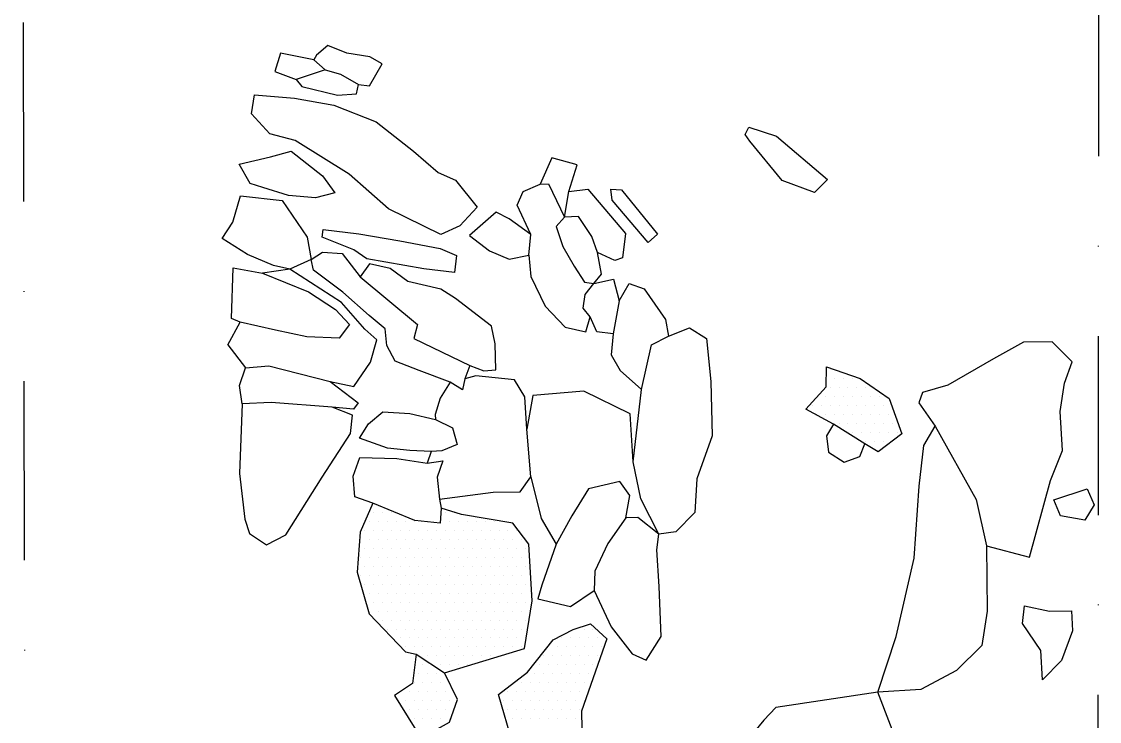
# Model space of a CAD drawing. Header units: metres. Extents: x 200 to 350, y -1656 to -1320.
# Drawn here: x 199.5 to 350.1, y -1534.2 to -1436.4 of the extents above; entities that cross this region are included whole.
import ezdxf

# ---------------------------------------------------------------- set-up
doc = ezdxf.new("R2010")
doc.units = ezdxf.units.M
doc.header["$LTSCALE"] = 25
doc.header["$MEASUREMENT"] = 0
doc.linetypes.add('STRICHPUNKTX2', pattern=[2, 1, -0.5, 0, -0.5])
doc.layers.get('0').update_dxf_attribs({"linetype": 'CONTINUOUS'})
for name, color, linetype in [('GRABUNGSGRENZE', 3, 'STRICHPUNKTX2'), ('STEINE', 4, 'CONTINUOUS'), ('STEINESCHRAFF', 4, 'CONTINUOUS')]:
    doc.layers.add(name, color=color, linetype=linetype)

# ---------------------------------------------------------------- blocks, each defined once
blk = doc.blocks.new('*X1')
at = {"color": 0}
for p, q in [((312.5, -1485), (312.5, -1485)), ((313.125, -1486.25), (313.125, -1486.25)), ((314.375, -1486.25), (314.375, -1486.25)), ((315.625, -1486.25), (315.625, -1486.25)), ((312.5, -1487.5), (312.5, -1487.5)), ((313.75, -1487.5), (313.75, -1487.5)), ((315, -1487.5), (315, -1487.5)), ((316.25, -1487.5), (316.25, -1487.5)), ((317.5, -1487.5), (317.5, -1487.5)), ((311.875, -1488.75), (311.875, -1488.75)), ((313.125, -1488.75), (313.125, -1488.75)), ((314.375, -1488.75), (314.375, -1488.75)), ((315.625, -1488.75), (315.625, -1488.75)), ((316.875, -1488.75), (316.875, -1488.75)), ((318.125, -1488.75), (318.125, -1488.75)), ((319.375, -1488.75), (319.375, -1488.75)), ((310, -1490), (310, -1490)), ((311.25, -1490), (311.25, -1490)), ((312.5, -1490), (312.5, -1490)), ((313.75, -1490), (313.75, -1490)), ((315, -1490), (315, -1490)), ((316.25, -1490), (316.25, -1490)), ((317.5, -1490), (317.5, -1490)), ((318.75, -1490), (318.75, -1490)), ((320, -1490), (320, -1490)), ((310.625, -1491.25), (310.625, -1491.25)), ((311.875, -1491.25), (311.875, -1491.25)), ((313.125, -1491.25), (313.125, -1491.25)), ((314.375, -1491.25), (314.375, -1491.25)), ((315.625, -1491.25), (315.625, -1491.25)), ((316.875, -1491.25), (316.875, -1491.25)), ((318.125, -1491.25), (318.125, -1491.25)), ((319.375, -1491.25), (319.375, -1491.25)), ((320.625, -1491.25), (320.625, -1491.25)), ((313.75, -1492.5), (313.75, -1492.5)), ((315, -1492.5), (315, -1492.5)), ((315.625, -1493.75), (315.625, -1493.75)), ((316.25, -1492.5), (316.25, -1492.5)), ((316.875, -1493.75), (316.875, -1493.75)), ((317.5, -1492.5), (317.5, -1492.5)), ((318.125, -1493.75), (318.125, -1493.75)), ((318.75, -1492.5), (318.75, -1492.5)), ((319.375, -1493.75), (319.375, -1493.75)), ((320, -1492.5), (320, -1492.5)), ((320.625, -1493.75), (320.625, -1493.75)), ((321.25, -1492.5), (321.25, -1492.5)), ((321.875, -1493.75), (321.875, -1493.75)), ((317.5, -1495), (317.5, -1495)), ((318.75, -1495), (318.75, -1495)), ((320, -1495), (320, -1495)), ((319.375, -1496.25), (319.375, -1496.25)), ((248.75, -1505), (248.75, -1505)), ((250, -1505), (250, -1505)), ((251.25, -1505), (251.25, -1505)), ((258.75, -1505), (258.75, -1505)), ((260, -1505), (260, -1505)), ((248.125, -1506.25), (248.125, -1506.25)), ((249.375, -1506.25), (249.375, -1506.25)), ((250.625, -1506.25), (250.625, -1506.25)), ((251.875, -1506.25), (251.875, -1506.25)), ((253.125, -1506.25), (253.125, -1506.25)), ((254.375, -1506.25), (254.375, -1506.25)), ((255.625, -1506.25), (255.625, -1506.25)), ((258.125, -1506.25), (258.125, -1506.25)), ((259.375, -1506.25), (259.375, -1506.25)), ((260.625, -1506.25), (260.625, -1506.25)), ((261.875, -1506.25), (261.875, -1506.25)), ((263.125, -1506.25), (263.125, -1506.25)), ((264.375, -1506.25), (264.375, -1506.25)), ((265.625, -1506.25), (265.625, -1506.25)), ((246.875, -1508.75), (246.875, -1508.75)), ((247.5, -1507.5), (247.5, -1507.5)), ((248.125, -1508.75), (248.125, -1508.75)), ((248.75, -1507.5), (248.75, -1507.5)), ((249.375, -1508.75), (249.375, -1508.75)), ((250, -1507.5), (250, -1507.5)), ((250.625, -1508.75), (250.625, -1508.75)), ((251.25, -1507.5), (251.25, -1507.5)), ((251.875, -1508.75), (251.875, -1508.75)), ((252.5, -1507.5), (252.5, -1507.5)), ((253.125, -1508.75), (253.125, -1508.75)), ((253.75, -1507.5), (253.75, -1507.5)), ((254.375, -1508.75), (254.375, -1508.75)), ((255, -1507.5), (255, -1507.5)), ((255.625, -1508.75), (255.625, -1508.75)), ((256.25, -1507.5), (256.25, -1507.5)), ((256.875, -1508.75), (256.875, -1508.75)), ((257.5, -1507.5), (257.5, -1507.5)), ((258.125, -1508.75), (258.125, -1508.75)), ((258.75, -1507.5), (258.75, -1507.5)), ((259.375, -1508.75), (259.375, -1508.75)), ((260, -1507.5), (260, -1507.5)), ((260.625, -1508.75), (260.625, -1508.75)), ((261.25, -1507.5), (261.25, -1507.5)), ((261.875, -1508.75), (261.875, -1508.75)), ((262.5, -1507.5), (262.5, -1507.5)), ((263.125, -1508.75), (263.125, -1508.75)), ((263.75, -1507.5), (263.75, -1507.5)), ((264.375, -1508.75), (264.375, -1508.75)), ((265, -1507.5), (265, -1507.5)), ((265.625, -1508.75), (265.625, -1508.75)), ((266.25, -1507.5), (266.25, -1507.5)), ((266.875, -1508.75), (266.875, -1508.75)), ((267.5, -1507.5), (267.5, -1507.5)), ((268.125, -1508.75), (268.125, -1508.75)), ((268.75, -1507.5), (268.75, -1507.5)), ((269.375, -1508.75), (269.375, -1508.75)), ((247.5, -1510), (247.5, -1510)), ((248.75, -1510), (248.75, -1510)), ((250, -1510), (250, -1510)), ((251.25, -1510), (251.25, -1510)), ((252.5, -1510), (252.5, -1510)), ((253.75, -1510), (253.75, -1510)), ((255, -1510), (255, -1510)), ((256.25, -1510), (256.25, -1510)), ((257.5, -1510), (257.5, -1510)), ((258.75, -1510), (258.75, -1510)), ((260, -1510), (260, -1510)), ((261.25, -1510), (261.25, -1510)), ((262.5, -1510), (262.5, -1510)), ((263.75, -1510), (263.75, -1510)), ((265, -1510), (265, -1510)), ((266.25, -1510), (266.25, -1510)), ((267.5, -1510), (267.5, -1510)), ((268.75, -1510), (268.75, -1510)), ((270, -1510), (270, -1510)), ((246.875, -1511.25), (246.875, -1511.25)), ((248.125, -1511.25), (248.125, -1511.25)), ((249.375, -1511.25), (249.375, -1511.25)), ((250.625, -1511.25), (250.625, -1511.25)), ((251.875, -1511.25), (251.875, -1511.25)), ((253.125, -1511.25), (253.125, -1511.25)), ((254.375, -1511.25), (254.375, -1511.25)), ((255.625, -1511.25), (255.625, -1511.25)), ((256.875, -1511.25), (256.875, -1511.25)), ((258.125, -1511.25), (258.125, -1511.25)), ((259.375, -1511.25), (259.375, -1511.25)), ((260.625, -1511.25), (260.625, -1511.25)), ((261.875, -1511.25), (261.875, -1511.25)), ((263.125, -1511.25), (263.125, -1511.25)), ((264.375, -1511.25), (264.375, -1511.25)), ((265.625, -1511.25), (265.625, -1511.25)), ((266.875, -1511.25), (266.875, -1511.25)), ((268.125, -1511.25), (268.125, -1511.25)), ((269.375, -1511.25), (269.375, -1511.25)), ((247.5, -1512.5), (247.5, -1512.5)), ((248.75, -1512.5), (248.75, -1512.5)), ((250, -1512.5), (250, -1512.5)), ((251.25, -1512.5), (251.25, -1512.5)), ((252.5, -1512.5), (252.5, -1512.5)), ((253.75, -1512.5), (253.75, -1512.5)), ((255, -1512.5), (255, -1512.5)), ((256.25, -1512.5), (256.25, -1512.5)), ((257.5, -1512.5), (257.5, -1512.5)), ((258.75, -1512.5), (258.75, -1512.5)), ((260, -1512.5), (260, -1512.5)), ((261.25, -1512.5), (261.25, -1512.5)), ((262.5, -1512.5), (262.5, -1512.5)), ((263.75, -1512.5), (263.75, -1512.5)), ((265, -1512.5), (265, -1512.5)), ((266.25, -1512.5), (266.25, -1512.5)), ((267.5, -1512.5), (267.5, -1512.5)), ((268.75, -1512.5), (268.75, -1512.5)), ((270, -1512.5), (270, -1512.5)), ((246.875, -1513.75), (246.875, -1513.75)), ((248.125, -1513.75), (248.125, -1513.75)), ((249.375, -1513.75), (249.375, -1513.75)), ((250.625, -1513.75), (250.625, -1513.75)), ((251.875, -1513.75), (251.875, -1513.75)), ((253.125, -1513.75), (253.125, -1513.75)), ((254.375, -1513.75), (254.375, -1513.75)), ((255.625, -1513.75), (255.625, -1513.75)), ((256.875, -1513.75), (256.875, -1513.75)), ((258.125, -1513.75), (258.125, -1513.75)), ((259.375, -1513.75), (259.375, -1513.75)), ((260.625, -1513.75), (260.625, -1513.75)), ((261.875, -1513.75), (261.875, -1513.75)), ((263.125, -1513.75), (263.125, -1513.75)), ((264.375, -1513.75), (264.375, -1513.75)), ((265.625, -1513.75), (265.625, -1513.75)), ((266.875, -1513.75), (266.875, -1513.75)), ((268.125, -1513.75), (268.125, -1513.75)), ((269.375, -1513.75), (269.375, -1513.75)), ((270.625, -1513.75), (270.625, -1513.75)), ((247.5, -1515), (247.5, -1515)), ((248.125, -1516.25), (248.125, -1516.25)), ((248.75, -1515), (248.75, -1515)), ((249.375, -1516.25), (249.375, -1516.25)), ((250, -1515), (250, -1515)), ((250.625, -1516.25), (250.625, -1516.25)), ((251.25, -1515), (251.25, -1515)), ((251.875, -1516.25), (251.875, -1516.25)), ((252.5, -1515), (252.5, -1515)), ((253.125, -1516.25), (253.125, -1516.25)), ((253.75, -1515), (253.75, -1515)), ((254.375, -1516.25), (254.375, -1516.25)), ((255, -1515), (255, -1515)), ((255.625, -1516.25), (255.625, -1516.25)), ((256.25, -1515), (256.25, -1515)), ((256.875, -1516.25), (256.875, -1516.25)), ((257.5, -1515), (257.5, -1515)), ((258.125, -1516.25), (258.125, -1516.25)), ((258.75, -1515), (258.75, -1515)), ((259.375, -1516.25), (259.375, -1516.25)), ((260, -1515), (260, -1515)), ((260.625, -1516.25), (260.625, -1516.25)), ((261.25, -1515), (261.25, -1515)), ((261.875, -1516.25), (261.875, -1516.25)), ((262.5, -1515), (262.5, -1515)), ((263.125, -1516.25), (263.125, -1516.25)), ((263.75, -1515), (263.75, -1515)), ((264.375, -1516.25), (264.375, -1516.25)), ((265, -1515), (265, -1515)), ((265.625, -1516.25), (265.625, -1516.25)), ((266.25, -1515), (266.25, -1515)), ((266.875, -1516.25), (266.875, -1516.25)), ((267.5, -1515), (267.5, -1515)), ((268.125, -1516.25), (268.125, -1516.25)), ((268.75, -1515), (268.75, -1515)), ((269.375, -1516.25), (269.375, -1516.25)), ((270, -1515), (270, -1515)), ((270.625, -1516.25), (270.625, -1516.25)), ((248.75, -1517.5), (248.75, -1517.5)), ((250, -1517.5), (250, -1517.5)), ((251.25, -1517.5), (251.25, -1517.5)), ((252.5, -1517.5), (252.5, -1517.5)), ((253.75, -1517.5), (253.75, -1517.5)), ((255, -1517.5), (255, -1517.5)), ((256.25, -1517.5), (256.25, -1517.5)), ((257.5, -1517.5), (257.5, -1517.5)), ((258.75, -1517.5), (258.75, -1517.5)), ((260, -1517.5), (260, -1517.5)), ((261.25, -1517.5), (261.25, -1517.5)), ((262.5, -1517.5), (262.5, -1517.5)), ((263.75, -1517.5), (263.75, -1517.5)), ((265, -1517.5), (265, -1517.5)), ((266.25, -1517.5), (266.25, -1517.5)), ((267.5, -1517.5), (267.5, -1517.5)), ((268.75, -1517.5), (268.75, -1517.5)), ((270, -1517.5), (270, -1517.5)), ((248.125, -1518.75), (248.125, -1518.75)), ((249.375, -1518.75), (249.375, -1518.75)), ((250.625, -1518.75), (250.625, -1518.75)), ((251.875, -1518.75), (251.875, -1518.75)), ((253.125, -1518.75), (253.125, -1518.75)), ((254.375, -1518.75), (254.375, -1518.75)), ((255.625, -1518.75), (255.625, -1518.75)), ((256.875, -1518.75), (256.875, -1518.75)), ((258.125, -1518.75), (258.125, -1518.75)), ((259.375, -1518.75), (259.375, -1518.75)), ((260.625, -1518.75), (260.625, -1518.75)), ((261.875, -1518.75), (261.875, -1518.75)), ((263.125, -1518.75), (263.125, -1518.75)), ((264.375, -1518.75), (264.375, -1518.75)), ((265.625, -1518.75), (265.625, -1518.75)), ((266.875, -1518.75), (266.875, -1518.75)), ((268.125, -1518.75), (268.125, -1518.75)), ((269.375, -1518.75), (269.375, -1518.75)), ((270.625, -1518.75), (270.625, -1518.75)), ((250, -1520), (250, -1520)), ((251.25, -1520), (251.25, -1520)), ((252.5, -1520), (252.5, -1520)), ((253.75, -1520), (253.75, -1520)), ((255, -1520), (255, -1520)), ((256.25, -1520), (256.25, -1520)), ((257.5, -1520), (257.5, -1520)), ((258.75, -1520), (258.75, -1520)), ((260, -1520), (260, -1520)), ((261.25, -1520), (261.25, -1520)), ((262.5, -1520), (262.5, -1520)), ((263.75, -1520), (263.75, -1520)), ((265, -1520), (265, -1520)), ((266.25, -1520), (266.25, -1520)), ((267.5, -1520), (267.5, -1520)), ((268.75, -1520), (268.75, -1520)), ((270, -1520), (270, -1520)), ((250.625, -1521.25), (250.625, -1521.25)), ((251.875, -1521.25), (251.875, -1521.25)), ((253.125, -1521.25), (253.125, -1521.25)), ((254.375, -1521.25), (254.375, -1521.25)), ((255.625, -1521.25), (255.625, -1521.25)), ((256.875, -1521.25), (256.875, -1521.25)), ((258.125, -1521.25), (258.125, -1521.25)), ((259.375, -1521.25), (259.375, -1521.25)), ((260.625, -1521.25), (260.625, -1521.25)), ((261.875, -1521.25), (261.875, -1521.25)), ((263.125, -1521.25), (263.125, -1521.25)), ((264.375, -1521.25), (264.375, -1521.25)), ((265.625, -1521.25), (265.625, -1521.25)), ((266.875, -1521.25), (266.875, -1521.25)), ((268.125, -1521.25), (268.125, -1521.25)), ((269.375, -1521.25), (269.375, -1521.25)), ((276.875, -1521.25), (276.875, -1521.25)), ((278.125, -1521.25), (278.125, -1521.25)), ((279.375, -1521.25), (279.375, -1521.25)), ((252.5, -1522.5), (252.5, -1522.5)), ((253.125, -1523.75), (253.125, -1523.75)), ((253.75, -1522.5), (253.75, -1522.5)), ((254.375, -1523.75), (254.375, -1523.75)), ((255, -1522.5), (255, -1522.5)), ((255.625, -1523.75), (255.625, -1523.75)), ((256.25, -1522.5), (256.25, -1522.5)), ((256.875, -1523.75), (256.875, -1523.75)), ((257.5, -1522.5), (257.5, -1522.5)), ((258.125, -1523.75), (258.125, -1523.75)), ((258.75, -1522.5), (258.75, -1522.5)), ((259.375, -1523.75), (259.375, -1523.75)), ((260, -1522.5), (260, -1522.5)), ((260.625, -1523.75), (260.625, -1523.75)), ((261.25, -1522.5), (261.25, -1522.5)), ((261.875, -1523.75), (261.875, -1523.75)), ((262.5, -1522.5), (262.5, -1522.5)), ((263.125, -1523.75), (263.125, -1523.75)), ((263.75, -1522.5), (263.75, -1522.5)), ((264.375, -1523.75), (264.375, -1523.75)), ((265, -1522.5), (265, -1522.5)), ((265.625, -1523.75), (265.625, -1523.75)), ((266.25, -1522.5), (266.25, -1522.5)), ((266.875, -1523.75), (266.875, -1523.75)), ((267.5, -1522.5), (267.5, -1522.5)), ((268.125, -1523.75), (268.125, -1523.75)), ((268.75, -1522.5), (268.75, -1522.5)), ((269.375, -1523.75), (269.375, -1523.75)), ((270, -1522.5), (270, -1522.5)), ((273.125, -1523.75), (273.125, -1523.75)), ((274.375, -1523.75), (274.375, -1523.75)), ((275, -1522.5), (275, -1522.5)), ((275.625, -1523.75), (275.625, -1523.75)), ((276.25, -1522.5), (276.25, -1522.5)), ((276.875, -1523.75), (276.875, -1523.75)), ((277.5, -1522.5), (277.5, -1522.5)), ((278.125, -1523.75), (278.125, -1523.75)), ((278.75, -1522.5), (278.75, -1522.5)), ((279.375, -1523.75), (279.375, -1523.75)), ((280, -1522.5), (280, -1522.5)), ((280.625, -1523.75), (280.625, -1523.75)), ((255, -1525), (255, -1525)), ((256.25, -1525), (256.25, -1525)), ((257.5, -1525), (257.5, -1525)), ((258.75, -1525), (258.75, -1525)), ((260, -1525), (260, -1525)), ((261.25, -1525), (261.25, -1525)), ((262.5, -1525), (262.5, -1525)), ((263.75, -1525), (263.75, -1525)), ((265, -1525), (265, -1525)), ((266.25, -1525), (266.25, -1525)), ((272.5, -1525), (272.5, -1525)), ((273.75, -1525), (273.75, -1525)), ((275, -1525), (275, -1525)), ((276.25, -1525), (276.25, -1525)), ((277.5, -1525), (277.5, -1525)), ((278.75, -1525), (278.75, -1525)), ((280, -1525), (280, -1525)), ((255.625, -1526.25), (255.625, -1526.25)), ((256.875, -1526.25), (256.875, -1526.25)), ((258.125, -1526.25), (258.125, -1526.25)), ((259.375, -1526.25), (259.375, -1526.25)), ((260.625, -1526.25), (260.625, -1526.25)), ((261.875, -1526.25), (261.875, -1526.25)), ((271.875, -1526.25), (271.875, -1526.25)), ((273.125, -1526.25), (273.125, -1526.25)), ((274.375, -1526.25), (274.375, -1526.25)), ((275.625, -1526.25), (275.625, -1526.25)), ((276.875, -1526.25), (276.875, -1526.25)), ((278.125, -1526.25), (278.125, -1526.25)), ((279.375, -1526.25), (279.375, -1526.25)), ((255, -1527.5), (255, -1527.5)), ((256.25, -1527.5), (256.25, -1527.5)), ((257.5, -1527.5), (257.5, -1527.5)), ((270, -1527.5), (270, -1527.5)), ((271.25, -1527.5), (271.25, -1527.5)), ((272.5, -1527.5), (272.5, -1527.5)), ((273.75, -1527.5), (273.75, -1527.5)), ((275, -1527.5), (275, -1527.5)), ((276.25, -1527.5), (276.25, -1527.5)), ((277.5, -1527.5), (277.5, -1527.5)), ((278.75, -1527.5), (278.75, -1527.5)), ((254.375, -1528.75), (254.375, -1528.75)), ((255.625, -1528.75), (255.625, -1528.75)), ((256.875, -1528.75), (256.875, -1528.75)), ((258.125, -1528.75), (258.125, -1528.75)), ((269.375, -1528.75), (269.375, -1528.75)), ((270.625, -1528.75), (270.625, -1528.75)), ((271.875, -1528.75), (271.875, -1528.75)), ((273.125, -1528.75), (273.125, -1528.75)), ((274.375, -1528.75), (274.375, -1528.75)), ((275.625, -1528.75), (275.625, -1528.75)), ((276.875, -1528.75), (276.875, -1528.75)), ((278.125, -1528.75), (278.125, -1528.75)), ((252.5, -1530), (252.5, -1530)), ((253.125, -1531.25), (253.125, -1531.25)), ((253.75, -1530), (253.75, -1530)), ((254.375, -1531.25), (254.375, -1531.25)), ((255, -1530), (255, -1530)), ((255.625, -1531.25), (255.625, -1531.25)), ((256.25, -1530), (256.25, -1530)), ((256.875, -1531.25), (256.875, -1531.25)), ((257.5, -1530), (257.5, -1530)), ((258.125, -1531.25), (258.125, -1531.25)), ((258.75, -1530), (258.75, -1530)), ((259.375, -1531.25), (259.375, -1531.25)), ((266.875, -1531.25), (266.875, -1531.25)), ((267.5, -1530), (267.5, -1530)), ((268.125, -1531.25), (268.125, -1531.25)), ((268.75, -1530), (268.75, -1530)), ((269.375, -1531.25), (269.375, -1531.25)), ((270, -1530), (270, -1530)), ((270.625, -1531.25), (270.625, -1531.25)), ((271.25, -1530), (271.25, -1530)), ((271.875, -1531.25), (271.875, -1531.25)), ((272.5, -1530), (272.5, -1530)), ((273.125, -1531.25), (273.125, -1531.25)), ((273.75, -1530), (273.75, -1530)), ((274.375, -1531.25), (274.375, -1531.25)), ((275, -1530), (275, -1530)), ((275.625, -1531.25), (275.625, -1531.25)), ((276.25, -1530), (276.25, -1530)), ((276.875, -1531.25), (276.875, -1531.25)), ((277.5, -1530), (277.5, -1530)), ((278.125, -1531.25), (278.125, -1531.25)), ((253.75, -1532.5), (253.75, -1532.5)), ((255, -1532.5), (255, -1532.5)), ((256.25, -1532.5), (256.25, -1532.5)), ((257.5, -1532.5), (257.5, -1532.5)), ((258.75, -1532.5), (258.75, -1532.5)), ((267.5, -1532.5), (267.5, -1532.5)), ((268.75, -1532.5), (268.75, -1532.5)), ((270, -1532.5), (270, -1532.5)), ((271.25, -1532.5), (271.25, -1532.5)), ((272.5, -1532.5), (272.5, -1532.5)), ((273.75, -1532.5), (273.75, -1532.5)), ((275, -1532.5), (275, -1532.5)), ((276.25, -1532.5), (276.25, -1532.5)), ((277.5, -1532.5), (277.5, -1532.5)), ((254.375, -1533.75), (254.375, -1533.75)), ((255.625, -1533.75), (255.625, -1533.75)), ((256.875, -1533.75), (256.875, -1533.75)), ((258.125, -1533.75), (258.125, -1533.75)), ((259.375, -1533.75), (259.375, -1533.75)), ((268.125, -1533.75), (268.125, -1533.75)), ((269.375, -1533.75), (269.375, -1533.75)), ((270.625, -1533.75), (270.625, -1533.75)), ((271.875, -1533.75), (271.875, -1533.75)), ((273.125, -1533.75), (273.125, -1533.75)), ((274.375, -1533.75), (274.375, -1533.75)), ((275.625, -1533.75), (275.625, -1533.75)), ((276.875, -1533.75), (276.875, -1533.75))]:
    blk.add_line(p, q, dxfattribs=at)

msp = doc.modelspace()

# ---------------------------------------------------------------- linework, layer by layer
at = {"layer": 'GRABUNGSGRENZE', "flags": 128}
msp.add_lwpolyline([(349.88, -1655.63), (350.13, -1320.31), (199.54, -1321.26), (200.21, -1655.56)], dxfattribs=at)
at = {"layer": 'STEINE'}
for points in [[(240.36, -1441.75), (235.72, -1440.83), (234.91, -1443.38), (237.91, -1444.5), (238.68, -1445.47), (243.67, -1446.7), (246.32, -1446.49), (246.63, -1445.22), (248.16, -1445.37), (249.94, -1442.32), (248.21, -1441.35), (245, -1440.84), (242.35, -1439.76), (240.77, -1441.09), (240.36, -1441.75)], [(240.36, -1441.75), (241.94, -1443.13), (244.08, -1443.74), (246.63, -1445.22)], [(241.94, -1443.13), (237.91, -1444.5)], [(234.24, -1452.09), (231.69, -1449.29), (232.1, -1446.64), (237.66, -1447.1), (243.16, -1448.07), (249.07, -1450.42), (254.32, -1454.5), (257.73, -1457.5), (260.18, -1458.58), (263.18, -1462.35), (260.78, -1464.95), (258.13, -1466.17), (250.8, -1462.55), (245.3, -1457.7), (237.76, -1453.01), (234.24, -1452.09)], [(301.15, -1451.15), (305.02, -1452.43), (312.16, -1458.45), (310.32, -1460.28), (305.79, -1458.6), (301.3, -1453.09), (300.64, -1452.17), (301.15, -1451.15)], [(231.49, -1459.02), (229.96, -1456.32), (234.34, -1455.3), (237.2, -1454.49), (241.58, -1457.96), (243.31, -1460.35), (240.61, -1461.01), (236.84, -1460.71), (233.27, -1459.58), (231.49, -1459.02)], [(276.02, -1460.16), (277.15, -1456.44), (273.63, -1455.42), (272, -1459.14)], [(270.67, -1466.17), (268.79, -1462.05), (269.6, -1460.16), (272, -1459.14), (273.17, -1459.09), (275.41, -1463.73)], [(275.41, -1463.73), (274.24, -1465.05), (275.15, -1467.81), (276.73, -1470.56), (278.21, -1472.8), (279.48, -1473.01), (280.55, -1471.68), (280, -1468.67), (279.23, -1466.43), (277.35, -1463.63), (275.41, -1463.73), (276.02, -1460.16), (278.67, -1459.81), (283.92, -1466.03), (283.51, -1469.39), (282.44, -1469.8), (280, -1468.67)], [(282.04, -1461.34), (281.88, -1459.81), (283.36, -1459.91), (288.4, -1466.08), (287.08, -1467.25), (282.04, -1461.34)], [(237.04, -1471), (234.74, -1470.49), (231.12, -1468.96), (227.56, -1466.72), (229.04, -1464.42), (230.11, -1460.75), (235.97, -1461.42), (239.43, -1466.52), (239.99, -1469.63), (237.04, -1471)], [(262.11, -1466.27), (264.91, -1468.41), (267.66, -1469.59), (270.41, -1469.03), (270.67, -1466.17), (267.66, -1463.98), (265.83, -1463.01), (262.11, -1466.27)], [(241.67, -1465.45), (246.67, -1466.06), (252.38, -1467.03), (258.03, -1468.1), (260.32, -1469.07), (260.02, -1471.47), (255.74, -1470.96), (247.79, -1469.53), (245.95, -1468.3), (241.52, -1466.52), (241.67, -1465.45)], [(259.4, -1486.76), (255.07, -1485.12), (251.76, -1483.85), (250.59, -1481.66), (250.33, -1479.31), (248.09, -1477.48), (244.42, -1474.21), (240.35, -1471.15), (239.99, -1469.63), (241.57, -1468.61), (244.32, -1468.81), (246.87, -1472.07), (254.87, -1478.7), (254.36, -1480.69), (262.15, -1484.46), (261.49, -1486.3)], [(270.41, -1469.03), (270.67, -1472.03), (272.7, -1476.16), (275.51, -1479.07), (278.36, -1479.73), (278.97, -1477.64)], [(228.88, -1477.88), (229.09, -1470.79), (233.21, -1471.56), (239.63, -1474.16), (243.4, -1476.61), (245.34, -1478.7), (243.91, -1480.63), (239.38, -1480.43), (235.04, -1479.51), (230.1, -1478.39), (228.88, -1477.88)], [(242.68, -1486.7), (245.95, -1487.36), (248.29, -1484), (249.16, -1480.84), (247.48, -1479.36), (244.22, -1475.64), (237.04, -1471), (233.21, -1471.56)], [(262.15, -1484.46), (264.14, -1485.18), (265.82, -1485.03), (265.72, -1481.41), (265.21, -1478.96), (260.17, -1475.09), (258.13, -1473.76), (253.49, -1472.69), (251.05, -1470.9), (248.14, -1470.24), (246.87, -1472.07)], [(279.48, -1473.01), (282.24, -1472.4), (283.05, -1475.4), (282.18, -1480.04), (279.89, -1479.73), (278.97, -1477.64), (278, -1476.42), (278.26, -1474.53), (279.48, -1473.01)], [(283.05, -1475.4), (284.43, -1473.01), (286.52, -1473.72), (289.52, -1478), (289.93, -1480.35)], [(228.37, -1481.54), (230.1, -1478.39)], [(282.18, -1480.04), (281.93, -1482.94), (283.15, -1485.14), (286.15, -1487.79)], [(286.15, -1487.79), (287.53, -1481.57), (289.93, -1480.35), (292.88, -1479.18), (295.23, -1480.66), (295.84, -1486.67), (296.04, -1494.26), (293.89, -1500.28), (293.59, -1504.96), (290.93, -1507.66), (288.59, -1508.02), (286.04, -1503.08), (284.98, -1497.88), (286.15, -1487.79)], [(228.37, -1481.54), (230.81, -1484.76)], [(334.35, -1509.62), (340.36, -1511.2), (343.27, -1500.5), (344.96, -1496.32), (344.65, -1490.87), (345.27, -1486.9), (346.34, -1483.94), (343.54, -1481.14), (339.51, -1481.19), (335.33, -1483.53), (328.96, -1487.19), (325.39, -1488.21), (324.88, -1489.64), (327.17, -1492.9)], [(230.35, -1489.8), (230, -1487.25), (230.81, -1484.76), (234.07, -1484.5), (242.68, -1486.7), (246.56, -1489.66), (245.94, -1490.52), (242.94, -1490.27)], [(312.96, -1492.64), (309.13, -1490.55), (311.94, -1487.44), (311.99, -1484.64), (316.68, -1486.27), (320.75, -1489.03), (322.54, -1493.97), (319.22, -1496.52), (317.34, -1495.39), (312.96, -1492.64)], [(257.91, -1503.11), (265.41, -1502.15), (269.18, -1502.1), (270.71, -1500.01), (270.15, -1493.33), (269.85, -1488.8), (268.42, -1486.45), (263.02, -1485.89), (261.49, -1486.3), (261.13, -1487.83), (259.4, -1486.76), (258.02, -1489), (257.31, -1491.29), (257.36, -1492), (259.75, -1493.13), (260.41, -1495.47), (258.27, -1496.34), (256.75, -1496.44), (256.23, -1498.07)], [(284.98, -1497.88), (284.57, -1491.2), (278.1, -1488.04), (270.97, -1488.65), (270.15, -1493.33)], [(231.41, -1507.89), (233.76, -1509.47), (236.46, -1508.1), (241.56, -1500.05), (245.48, -1493.94), (245.79, -1491.39), (242.94, -1490.27), (234.43, -1489.6), (230.35, -1489.8), (229.99, -1499.53), (230.75, -1505.9), (231.41, -1507.89)], [(256.75, -1496.44), (253.79, -1496.33), (250.68, -1495.98), (246.76, -1494.6), (248.03, -1492.61), (250.02, -1490.93), (253.79, -1491.14), (257.36, -1492)], [(312.96, -1492.64), (311.99, -1494.27), (312.29, -1496.56), (314.48, -1497.94), (316.67, -1497.13), (317.34, -1495.39)], [(319.16, -1530.05), (321.71, -1522.3), (324.26, -1511.35), (324.93, -1501.31), (325.59, -1495.6), (327.17, -1492.9), (332.93, -1503.15), (334.35, -1509.62), (334.45, -1518.74), (333.68, -1523.53), (330.16, -1527.05), (325.17, -1529.69), (319.16, -1530.05)], [(248.64, -1503.67), (246.09, -1502.8), (245.89, -1499.9), (246.81, -1497.3), (251.95, -1497.45), (256.23, -1498.07), (258.38, -1497.76), (257.61, -1500.06), (257.91, -1503.11), (258.17, -1504.39), (258.01, -1506.48), (254.5, -1506.07), (248.64, -1503.67)], [(270.71, -1500.01), (272.13, -1505.82), (274.22, -1509.39)], [(283.95, -1505.72), (284.52, -1502.62), (283.14, -1500.63), (278.76, -1501.65), (276.41, -1505.42), (274.22, -1509.39), (272.23, -1515.1), (271.67, -1517.03), (276.25, -1518.1), (279.52, -1515.86)], [(348.11, -1506.06), (344.7, -1505.45), (343.78, -1503.2), (348.42, -1501.68), (349.39, -1503.92), (348.11, -1506.06)], [(248.64, -1503.67), (246.85, -1507.7), (246.44, -1513.3), (248.12, -1519.11), (253.17, -1524.41), (254.69, -1524.77), (258.62, -1527.37), (269.83, -1523.96), (270.9, -1517.29), (270.4, -1509.39), (268.16, -1506.48), (261.02, -1505.26), (258.17, -1504.39)], [(279.52, -1515.86), (281.91, -1520.96), (284.86, -1524.73), (286.8, -1525.6), (288.89, -1522.29), (288.64, -1515.31), (288.28, -1510.21), (288.59, -1508.02), (285.64, -1505.67), (283.95, -1505.72), (281.46, -1509.29), (279.62, -1513.16), (279.52, -1515.86)], [(342.19, -1528.33), (341.94, -1524.25), (339.39, -1520.48), (339.65, -1518.03), (343.16, -1518.75), (346.22, -1518.7), (346.37, -1521.5), (344.84, -1525.63), (342.19, -1528.33)], [(275.06, -1556.07), (271.35, -1546.89), (268.19, -1537.26), (266.16, -1530.38), (270.24, -1527.27), (273.81, -1522.74), (276.61, -1521.31), (279.05, -1520.5), (281.3, -1522.64), (277.78, -1532.73), (277.93, -1540.12), (280.21, -1550.92), (278.48, -1554.54), (276.29, -1555.81), (275.06, -1556.07)], [(254.69, -1524.77), (254.18, -1528.85), (251.63, -1530.53), (254.38, -1534.96), (255.45, -1536.39), (259.33, -1534.25), (260.45, -1531.09), (258.62, -1527.37)], [(300.5, -1551.39), (302.18, -1553.79), (304.98, -1554.91), (308.44, -1555.57), (310.58, -1554.3), (312.06, -1551.91), (311.81, -1550.53), (312.62, -1549), (315.17, -1548.29), (316.24, -1548.7), (319.45, -1547.78), (322.46, -1545.03), (322.46, -1538.66), (319.16, -1530.05), (304.94, -1532.23), (303.25, -1533.96), (301.93, -1535.54), (301.83, -1537.53), (302.79, -1540.39), (303, -1545.18), (301.11, -1549.46), (300.5, -1551.39)]]:
    msp.add_lwpolyline(points, dxfattribs=at)

# ---------------------------------------------------------------- block references
at = {"layer": 'STEINESCHRAFF'}
msp.add_blockref('*X1', (0, 0), dxfattribs=at)

doc.saveas('drawing.dxf')
